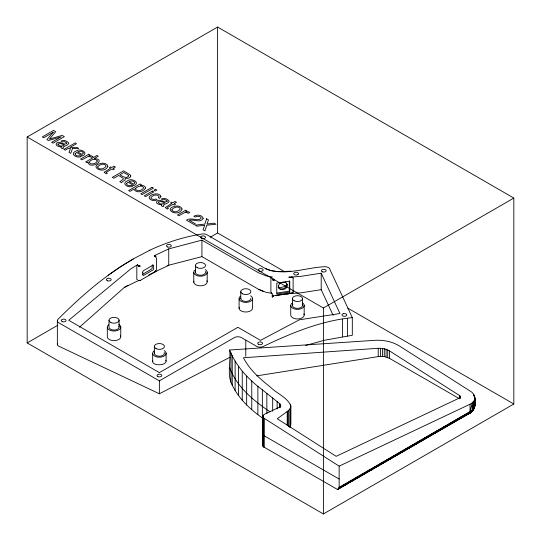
<?xml version="1.0" encoding="UTF-8"?>
<svg xmlns="http://www.w3.org/2000/svg" width="541" height="541" viewBox="0 0 541 541"><rect width="100%" height="100%" fill="white"/><g stroke="black" fill="none" stroke-linecap="round" stroke-linejoin="round"><path stroke-width="0.81" d="M138.807 265.739C140.599 265.557 139.395 266.713 139.389 265.448C138.178 266.923 139.294 264.339 140.045 266.24C139.186 265.759 139.28 264.826 139.794 266.05C139.639 266.28 139.145 264.887 138.807 266.294M229.6 350.013C230.919 360.414 227.565 371.518 230.703 381.682C236.884 396.952 249.151 408.604 262.351 417.95L262.351 389.831C248.447 379.424 236.065 366.379 229.6 350.013L374.974 340.309C383.4 339.849 392.097 341.533 399.359 345.942L470.041 390.994C475.952 393.963 475.492 401.104 474.761 406.683C474.044 409.584 471.901 411.931 469.392 413.473L337.334 489.409L263.217 446.663L262.716 445.48L262.804 415.752L264.191 414.399L279.582 407.096L280.698 405.31L279.717 403.687L262.351 389.831M473.693 395.836L473.693 394.328L473.862 395.89M152.65 361.672L152.663 353.55M166.08 361.03L166.101 353.084M262.716 416.34L263.744 418.031L263.656 447.096M293.06 278.04L292.235 277.202L288.759 277.222L300.81 276.35L321.205 273.185L339.958 313.523L299.322 319.819L260.532 340.357L237.898 327.291L159.379 372.627L68.721 320.279L130.983 268.735L137.779 264.603L137.022 265.617A1.697 0.954 -61.4 0 0 136.812 266.334L136.812 279.136A1.697 0.954 -61.4 0 0 137.022 279.602L137.603 279.744M468.925 413.743C474.863 410.734 475.553 404.012 474.971 398.068L473.693 408.556L471.617 411.863L468.357 413.831L471.617 411.863C475.999 407.941 475.126 401.571 474.66 396.188M272.387 294.973L272.306 297.252L272.197 294.155M273.712 279.535L273.678 280.252L273.739 279.163L274.05 280.231L273.739 279.163L273.996 279.981L272.65 279.846L273.489 279.224L272.745 279.94L273.239 279.312L273.874 279.521M273.935 295.934C272.394 295.467 274.578 296.387 273.469 295.629M473.098 409.239L473.159 410.01L472.043 411.37L469.75 413.026L337.855 489.382L338.673 488.881L339.146 487.292L339.146 466.146L263.744 418.031M472.043 411.37L469.392 413.473L473.632 409.456L474.761 406.683L474.755 403.572M290.084 277.242L289.503 277.235M290.098 426.944L290.842 423.988L290.842 405.912C287.325 397.168 276.654 393.55 270.304 387.025C259.89 378.822 249.563 369.74 243.443 357.757L378.227 348.282L382.413 348.404L386.071 349.249L389.513 350.899L459.525 395.525L460.587 396.668L459.525 397.953L336.171 456.32L277.235 418.748L288.549 410.518L290.645 407.63L290.842 405.912M275.301 295.555L292.735 292.769L293.141 291.924L293.121 277.973M262.716 445.48L263.102 444.276L263.102 415.218M155.578 256.502C154.516 257.144 155.51 255.656 155.544 256.36C156.606 257.252 153.752 256.123 155.497 256.299C156.802 256.934 154.286 256.082 155.544 256.36M155.281 271.257L155.003 271.339M139.713 265.563L139.159 266.361L139.159 265.401M274.206 295.65L272.853 295.711L273.793 295.886M273.577 279.298C274.294 279.961 272.13 280.563 273.489 279.224M287.819 293.777L275.45 295.636M473.747 408.773L474.552 406.325L474.051 406.981L474.545 407.481M292.877 292.62L292.106 293.114L293.141 291.924M167.162 265.638L201.928 256.617L258.557 289.313L266.071 292.329L272.184 293.391M111.061 273.293L120.075 267.031L132.937 259.092L149.904 250.179C166.378 242.422 183.893 236.863 201.888 234.016A5.058 2.921 0 0 1 206.892 234.753L265.699 268.701C284.018 276.295 304.745 267.91 323.464 266.801A5.112 2.948 0 0 1 326.466 266.862L328.286 267.504A4.903 2.833 0 0 1 329.625 268.816L352.306 317.635L352.306 335.292L324.39 340.255L305.658 345.449M155.247 256.596L155.01 255.913L154.178 255.778L168.745 248.894L201.928 240.13L258.557 272.826L266.071 275.836L272.461 277.012L271.095 277.567A1.515 1.19 24.9 0 0 270.892 278.155L270.892 291.897A1.515 1.19 24.9 0 0 271.095 292.553L271.312 292.823M273.739 295.656L272.745 295.629L273.557 295.866M273.557 279.514L273.313 280.211L273.415 279.467M273.469 295.92L272.59 295.433L273.712 295.886M155.355 256.813C156.166 256.901 155.997 257.245 155.003 256.258M472.53 410.43L471.779 410.687L471.049 412.208L469.033 413.344M263.102 432.597L262.865 434.416L264.191 435.782L339.146 479.049M339.146 466.146L470.041 404.208L472.171 402.944L474.619 399.887L474.646 406.731L473.693 408.556L469.967 412.431L338.943 488.422M273.3 295.589L272.684 296.766C274.632 295.481 271.832 295.528 273.354 295.792M273.286 295.792L272.84 295.623M139.652 280.569L138.645 280.536L140.045 280.549L138.503 280.481L139.93 280.596M139.226 280.684L138.807 280.556L139.429 280.623M168.745 248.894L168.745 265.381L155.774 271.447C153.671 271.663 157.113 271.203 155.436 271.055M139.348 265.651C137.198 265.983 140.667 266.51 139.585 265.617M470.372 412.37L471.779 410.687M155.619 270.865C155.666 270.689 155.456 272.549 155.517 270.798M273.604 295.643L273.117 295.839M79.466 327.237L124.342 287.406L127.987 285.303M287.163 284.552C284.911 286.973 281.347 287.839 278.155 287.217M292.735 277.411L292.485 277.276M108.349 275.234L111.094 273.191M139.226 280.515L138.976 280.542M155.186 271.609L155.281 271.535M124.038 264.502C99.801 279.866 78.222 299.017 58.022 319.298A5.052 2.915 0 0 0 58.834 322.821L159.379 380.864L234.327 337.598A5.052 2.915 0 0 1 241.469 337.598L256.502 346.274A5.045 2.915 0 0 0 263.061 346.565C291.389 333.053 320.752 320.779 352.306 317.635M124.085 264.448L133.296 259.092M339.099 487.901L470.041 411.708L472.137 410.234L473.605 401.584L473.93 408.786M428.486 435.884L338.95 488.016L469.967 412.431L472.307 410.741L472.171 402.944L469.75 413.026L338.064 488.99L442.234 428.519M429.939 435.038L435.038 432.07M436.492 431.224L438.677 429.953M440.131 429.108L441.591 428.256M443.776 426.984L445.229 426.139M450.322 423.17L451.782 422.325M453.967 421.054L455.421 420.208M460.519 417.239L461.973 416.394M443.688 427.674L445.879 426.409M450.978 423.447L452.432 422.602M453.885 421.757L456.077 420.485M457.53 419.64L458.991 418.795M27.172 136.995L217.604 27.05L513.828 198.074L513.828 404.005L323.396 513.95L27.172 342.926L27.172 136.995L323.396 308.018L513.828 198.074M142.405 274.443L151.541 269.1A1.724 0.994 -60 0 0 152.149 268.214L152.319 264.772M27.172 342.926L57.813 325.236M210.307 237.195L217.604 232.982L284.891 271.832M140.187 280.481L155.659 271.548M339.099 487.326L470.041 411.708L470.041 404.208M289.76 293.594L287.785 293.905L290.551 293.323M291.876 293.181L291.403 293.242M57.549 343.772A5.099 2.509 -1.8 0 0 58.834 346.206L159.379 393.774L229.83 357.337M148.782 274.963L155.774 271.447L155.078 271.474M124.342 287.406L139.118 280.265M155.341 271.399L156.004 271.061L155.544 271.176M273.246 295.886L273.685 295.785L273.266 295.711M286.574 294.074L287.798 293.837M256.759 375.86L378.227 356.6L384.279 356.56L389.513 358.352L458.795 398.345M277.066 293.033L289.313 291.139L289.766 292.126L276.755 294.135L276.755 283.139L289.766 281.124L289.766 292.126M333.141 315.356L321.205 289.678L300.81 292.837L290.098 293.58M149.357 250.449L149.904 250.179M155.308 256.326L155.659 256.265L155.24 256.238M290.869 271.203L278.155 271.643M273.313 295.893L273.611 295.771M291.403 277.188L292.235 277.202M278.027 271.643L271.068 270.757M155.308 256.508C155.936 255.92 155.869 257.482 155.24 256.59M292.83 277.499L292.377 277.235M270.635 270.649L265.699 268.701M260.951 290.334L263.508 291.552M139.037 265.59L138.895 266.05M258.557 289.313L260.87 290.294M347.795 308.147L513.828 404.005M271.92 293.283L271.44 292.952M285.411 281.922L286.061 282.382M270.094 411.897C253.472 400.516 236.89 387.133 229.6 367.67M474.971 404.837L474.761 404.519L474.863 405.601M278.182 286.973C280.407 291.281 288.143 287.9 286.689 283.328M139.389 265.448L139.531 266.361L139.186 265.631M57.353 344.374L57.353 320.745M460.587 396.668L460.587 398.271M460.465 396.364L460.465 397.96M460.222 396.066L460.222 397.669M459.525 395.525L459.525 398.764M389.513 350.899L389.513 358.352M387.714 349.912L387.714 357.479M386.071 349.249L386.071 356.932M384.279 348.742L384.279 356.56M382.413 348.404L382.413 356.37M380.506 348.248L380.506 356.37M378.227 348.282L378.227 356.6M347.45 318.399L347.45 336.056M342.575 319.156L342.575 336.813M323.396 308.018L323.396 513.95M321.205 273.185L321.205 289.678M304.184 305.232L304.184 314.848M302.5 298.422L302.5 305.293M292.424 298.774L292.424 305.645M290.74 305.699L290.74 315.322A6.729 3.888 0 0 0 298.673 318.906A6.729 3.888 0 0 0 303.886 313.929M290.645 407.63L290.645 425.794M290.389 404.168L290.389 405.811M289.827 409.226L289.827 427.525M289.313 280.928L289.313 291.139M288.549 410.518L288.549 426.457M287.454 411.268L287.454 425.625M287.197 411.41L287.197 425.158M280.698 405.31L280.698 406.94M280.549 404.729L280.549 406.359M280.204 404.181L280.204 407.441M279.717 403.687L279.717 407.772M277.141 401.53L277.141 408.942M272.684 397.906L272.684 411.275M266.855 393.348L266.855 413.709M264.191 418.369L264.191 447.461M263.217 417.517L263.217 446.663M262.804 415.752L262.865 446.095M257.874 386.24L257.874 414.602M252.539 298.28L252.539 307.897A6.729 3.888 0 0 1 245.411 312.008A6.729 3.888 0 0 1 239.196 307.43M251.768 380.999L251.768 409.672M246.662 376.09L246.662 405.006M245.79 340.56L245.79 356.309M242.246 371.221L242.246 400.32M240.779 291.815L240.779 298.686M239.095 298.747L239.095 308.363M238.398 366.237L238.398 395.464M235.125 361.124L235.125 390.46M232.238 355.633L232.238 384.969M230.926 352.813L230.926 382.156M217.604 27.05L217.604 232.982M207.196 272.096L207.196 281.712M201.928 240.13L201.928 256.617M195.436 265.638L195.436 272.508M193.759 272.563L193.759 282.186M159.379 380.864L159.379 393.774M156.498 257.726L156.498 270.087M154.341 346.625L154.341 353.496M120.758 326.913L120.758 336.529M119.081 320.096L119.081 326.967M108.998 320.448L108.998 327.319A5.052 2.915 0 0 0 114.949 330.01A5.052 2.915 0 0 0 118.864 326.277M107.321 327.379L107.321 336.996A6.729 3.888 0 0 0 115.253 340.587A6.729 3.888 0 0 0 120.467 335.609M118.804 324.397A6.729 3.888 0 0 1 118.986 329.78A6.729 3.888 0 0 1 109.681 330.105A6.729 3.888 0 0 1 108.741 324.749M302.284 304.597A5.052 2.915 0 0 1 297.158 308.377A5.052 2.915 0 0 1 292.857 304.272M302.223 302.717A6.729 3.888 0 0 1 302.412 308.1A6.729 3.888 0 0 1 293.1 308.431A6.729 3.888 0 0 1 292.16 303.068M164.139 350.568A6.729 3.888 0 0 1 164.329 355.951A6.729 3.888 0 0 1 155.017 356.276A6.729 3.888 0 0 1 154.084 350.92M165.776 360.286A6.749 3.327 -1.8 0 1 159.717 364.803A6.749 3.327 -1.8 0 1 152.799 360.908M164.2 352.448A5.052 2.915 0 0 1 159.683 356.228A5.052 2.915 0 0 1 154.415 352.793M206.905 280.793A6.729 3.888 0 0 1 200.887 285.831A6.729 3.888 0 0 1 193.854 281.252M205.242 269.58A6.729 3.888 0 0 1 205.424 274.963A6.729 3.888 0 0 1 196.119 275.288A6.729 3.888 0 0 1 195.179 269.932M250.855 298.334A5.052 2.915 0 0 1 245.513 301.418A5.052 2.915 0 0 1 240.853 297.99M250.578 295.765A6.729 3.888 0 0 1 250.767 301.148A6.729 3.888 0 0 1 241.455 301.472A6.729 3.888 0 0 1 240.515 296.116M205.296 271.46A5.052 2.915 0 0 1 200.785 275.241A5.052 2.915 0 0 1 195.511 271.805M160.934 196.451L159.656 198.398L158.317 197.621L159.02 196.572L158.824 196.025C156.518 193.921 152.589 195.328 150.959 197.6A2.394 1.38 0 0 0 151.284 198.703L153.637 199.521L155.774 199.088L157.113 199.866L155.294 200.447A3.983 2.299 0 0 1 152.751 200.488C142.06 197.391 158.466 189.932 160.934 196.451M104.217 172.261L106.212 173.83L107.301 173.201L106.34 172.579L106.624 172.079L111.987 168.988L113.299 169.746L114.421 169.09L113.11 168.332L115.402 167.013L114.009 166.209L111.716 167.527L110.607 166.885L109.478 167.541L110.587 168.183L104.217 172.261M165.303 207.528L167.304 209.103L168.393 208.474L167.433 207.852L167.717 207.352L173.079 204.255L174.385 205.012L175.514 204.363L174.202 203.605L176.494 202.28L175.101 201.475L172.809 202.801L171.693 202.158L170.571 202.807L171.68 203.45L165.303 207.528M75.071 153.935C75.321 155.997 78.337 156.221 79.946 155.693L81.299 156.477C77.12 158.885 68.876 153.752 76.301 150.919C79.872 147.984 89.4 152.745 82.502 155.916L76.491 152.44L75.071 153.935M126.567 183.67C126.81 185.725 129.826 185.948 131.436 185.421L132.795 186.205C128.609 188.613 120.366 183.48 127.791 180.647C131.362 177.712 140.89 182.473 133.999 185.644L127.98 182.168L126.567 183.67M142.689 272.272L142.905 275.268A1.724 0.994 -60 0 0 143.514 275.45L153.029 269.959A1.724 0.994 -60 0 0 153.637 269.073L153.637 265.327A1.724 0.994 -60 0 0 153.029 265.144L143.514 270.635A1.724 0.994 -60 0 0 142.905 271.514L142.689 272.272M66.773 143.067L66.732 143.521C63.703 145.718 59.767 140.119 56.534 143.243C54.58 145.827 59.618 147.03 61.464 146.739L60.944 147.321L61.478 148.207L62.567 148.68L63.581 148.085C60.612 146.699 68.531 145.63 68.727 143.48L68.653 143.074C67.037 140.755 63.5 139.652 60.964 141.12L62.249 141.864L64.582 141.6L66.773 143.067M167.142 201.009L167.101 201.468C164.072 203.666 160.136 198.06 156.904 201.191C154.942 203.774 159.987 204.978 161.833 204.687L161.313 205.262L161.847 206.155L162.936 206.621L163.95 206.033C160.981 204.647 168.9 203.578 169.096 201.428L169.022 201.022C167.406 198.703 163.869 197.6 161.333 199.068L162.618 199.812L164.951 199.548L167.142 201.009M97.691 166.878L97.644 167.291C99.382 170.388 104.724 168.833 106.043 166.107L105.603 165.201L104.366 164.471A2.658 1.535 0 0 0 102.208 164.275L99.307 165.282L97.691 166.878M171.882 209.712L171.828 210.118C173.566 213.222 178.909 211.666 180.227 208.934L179.795 208.028L178.55 207.304A2.658 1.535 0 0 0 176.393 207.102L173.492 208.116L171.882 209.712M130.807 175.967L130.266 177.191L128.447 178.232L125.194 178.402L125.167 179.862L122.131 181.932L121.678 182.763L119.804 181.681L123.091 179.362L123.314 178.368L118.682 175.453L113.847 178.239L112.325 177.36L123.585 170.861L129.881 174.601L130.807 175.967M97.326 160.947C96.264 163.693 91.26 165.296 89.292 162.564L89.265 162.063C90.638 159.5 95.669 158.026 97.326 160.947M87.98 162.097C89.488 170.429 107.774 159.419 94.215 158.574L98.3 156.214L96.961 155.443L85.654 161.969L86.932 162.699L87.98 162.097M107.882 166.263C104.088 175.467 86.966 165.526 102.208 163.186A4.795 2.766 0 0 1 105.339 163.666L106.956 164.579L107.882 166.263M182.067 209.096C178.28 218.3 161.15 208.353 176.393 206.013A4.795 2.766 0 0 1 179.524 206.493L181.14 207.413L182.067 209.096M278.561 285.452C277.066 291.592 287.413 290.585 287.285 285.269C286.838 280.637 279.683 281.638 278.561 285.452M58.036 144.116L57.955 144.535C59.361 146.564 62.682 146.408 64.487 144.92L60.247 143.446L58.036 144.116M158.405 202.064L158.324 202.483C159.73 204.512 163.051 204.356 164.856 202.868L160.616 201.394L158.405 202.064M83.334 152.968L82.185 154.462L77.62 151.832C79.351 150.939 82.516 150.797 83.334 152.968M134.824 182.696L133.674 184.19L129.116 181.56C130.841 180.667 134.006 180.525 134.824 182.696M128.663 175.879C126.804 179.355 122.056 176.204 119.953 174.716L123.801 172.498L128.17 175.088L128.663 175.879M203.206 218.287C200.596 223.528 193.624 218.895 189.33 220.315L195.328 223.778L194.023 224.529L186.483 220.18C190.946 216.9 196.64 221.587 200.934 218.672L200.914 217.414L199.473 216.495L197.161 216.319L195.24 217.056L193.84 216.244C196.647 214.412 202.091 214.696 203.206 218.287M145.515 188.052C143.75 191.818 137.042 193.34 134.249 189.871L134.222 188.937L130.029 191.365L128.643 190.567L140.092 183.954L141.438 184.731L140.349 185.36C142.263 185.184 145.353 185.678 145.515 188.052M206.567 218.767L204.856 224.116L195.051 225.124L196.89 226.185L204.64 225.313L203.044 229.742L204.938 230.831L206.75 225.212L216.021 224.224L214.202 223.176L207.041 224.015L208.474 219.869L206.567 218.767M72.548 148.464L70.729 153.346L68.964 152.332L70.546 148.457L68.328 148.403L65.245 150.182L63.919 149.417L75.185 142.912L76.511 143.683L69.972 147.456L76.998 147.483L78.763 148.505L72.548 148.464M135.73 188.336L135.534 189.323C137.549 191.92 142.094 190.439 143.568 187.97L143.554 187.47C141.654 184.866 137.576 186.375 135.73 188.336M53.201 132.261L46.939 139.612L48.447 140.484L61.16 136.853L51.632 142.324L53.079 143.155L64.345 136.657L62.181 135.406L49.447 139.051L55.73 131.686L53.545 130.422L42.286 136.927L43.74 137.766L53.201 132.261M88.785 154.293L80.575 159.034L81.955 159.825L87.642 156.707L89.968 156.633L91.47 157.35L92.924 156.511L91.598 155.876L88.677 155.869L90.097 155.044L88.785 154.293M152.062 187.301L140.795 193.8L142.182 194.598L153.441 188.092L152.062 187.301M152.42 191.074L144.251 195.795L145.651 196.606L153.827 191.886L152.42 191.074M155.51 189.289L153.948 190.195L155.348 191L156.917 190.101L155.51 189.289M185.664 210.226L177.455 214.966L178.834 215.758L184.522 212.64L186.848 212.566L188.349 213.289L189.803 212.444L188.478 211.808L185.556 211.802L186.976 210.983L185.664 210.226M297.983 274.497L297.536 274.747A2.394 1.38 0 0 1 293.763 273.915A2.394 1.38 0 0 1 296.664 272.292A2.394 1.38 0 0 1 297.983 274.497M343.528 313.658L342.974 313.827A2.394 1.38 0 0 0 343.217 316.154A2.394 1.38 0 0 0 346.767 315.045A2.394 1.38 0 0 0 343.528 313.658M294.189 300.816A5.052 2.915 0 0 0 302.426 299.119A5.052 2.915 0 0 0 295.765 295.853A5.052 2.915 0 0 0 294.189 300.816M110.77 322.497A5.052 2.915 0 0 0 119.006 320.799A5.052 2.915 0 0 0 112.345 317.526A5.052 2.915 0 0 0 110.77 322.497M156.106 348.668A5.052 2.915 0 0 0 164.349 346.97A5.052 2.915 0 0 0 157.688 343.704A5.052 2.915 0 0 0 156.106 348.668M242.544 293.864A5.052 2.915 0 0 0 250.781 292.167A5.052 2.915 0 0 0 244.119 288.894A5.052 2.915 0 0 0 242.544 293.864M197.208 267.68A5.052 2.915 0 0 0 205.445 265.983A5.052 2.915 0 0 0 198.784 262.716A5.052 2.915 0 0 0 197.208 267.68M167.696 246.987A2.394 1.38 0 0 0 171.287 245.79A2.394 1.38 0 0 0 167.696 244.593A2.394 1.38 0 0 0 167.696 246.987M201.61 238.371A2.394 1.38 0 0 0 205.465 237.492A2.394 1.38 0 0 0 202.219 235.998A2.394 1.38 0 0 0 201.61 238.371M259.403 271.129A2.428 1.4 0 0 0 263.149 270.02A2.428 1.4 0 0 0 259.619 268.701A2.428 1.4 0 0 0 259.403 271.129M157.789 376.536A2.394 1.38 0 0 0 161.759 375.839A2.394 1.38 0 0 0 158.729 374.203A2.394 1.38 0 0 0 157.789 376.536M62.262 321.625A2.394 1.38 0 0 0 66.036 320.637A2.394 1.38 0 0 0 62.668 319.244A2.394 1.38 0 0 0 62.262 321.625M107.585 280.82A2.394 1.38 0 0 0 111.176 279.623A2.394 1.38 0 0 0 107.585 278.426A2.394 1.38 0 0 0 107.585 280.82M322.456 271.846A2.394 1.38 0 0 0 326.128 270.737A2.394 1.38 0 0 0 322.625 269.459A2.394 1.38 0 0 0 322.456 271.846M258.456 344.279A2.394 1.38 0 0 0 262.459 343.657A2.394 1.38 0 0 0 259.531 341.966A2.394 1.38 0 0 0 258.456 344.279"/></g></svg>
